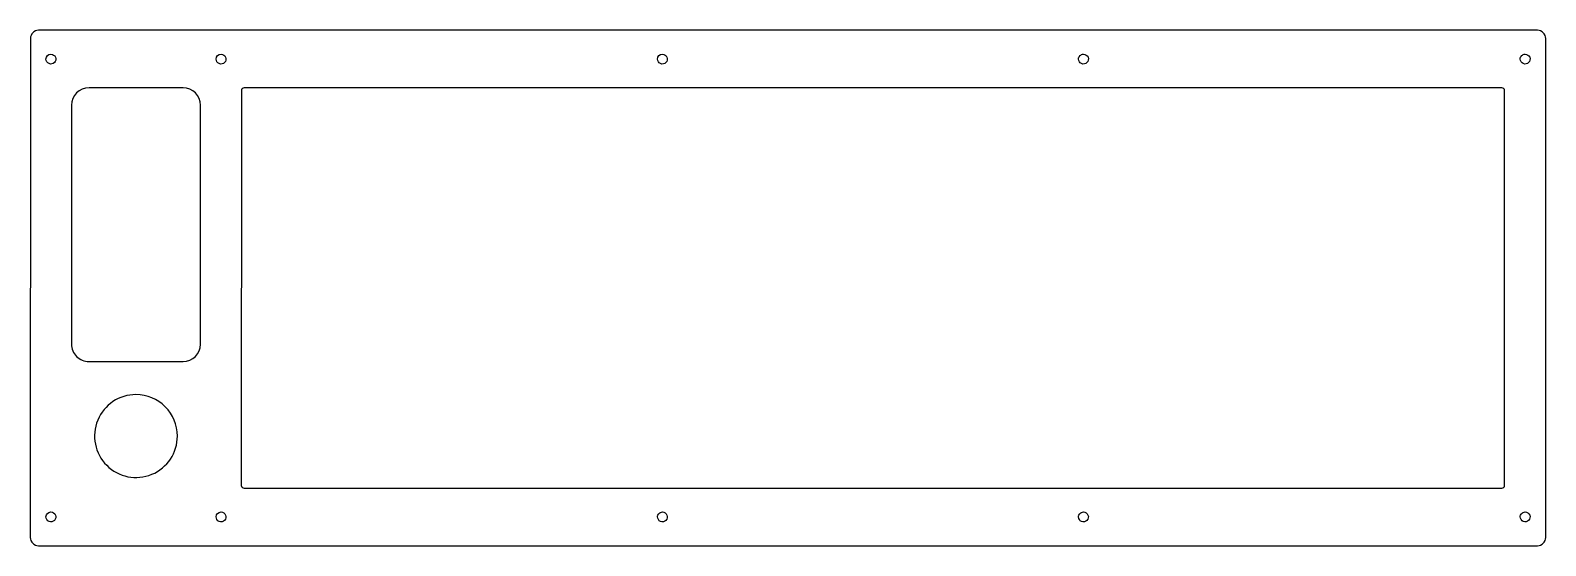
# Model space of a CAD drawing. Extents: x 2 to 295, y 195 to 295.
import ezdxf

# ---------------------------------------------------------------- set-up
doc = ezdxf.new("R2010")
doc.units = 0
doc.layers.add('Layer_1', color=7, linetype='CONTINUOUS')

msp = doc.modelspace()

# ---------------------------------------------------------------- linework, layer by layer
at = {"layer": 'Layer_1', "color": 3}
for p, q in [((2.25956, 293.162), (2.24956, 196.8487)), ((91.57937, 294.7495), (3.84722, 294.7495)), ((137.341, 294.7495), (91.57937, 294.7495)), ((194.27264, 294.7495), (137.341, 294.7495)), ((240.13211, 294.7495), (194.27264, 294.7495)), ((293.30085, 294.7495), (240.13211, 294.7495)), ((294.88835, 196.8487), (294.88835, 293.162)), ((6.22771, 290.1419), (6.22771, 290.1419)), ((39.084827, 290.142364), (39.084827, 290.142364)), ((124.3203, 290.1419), (124.3203, 290.1419)), ((205.62517, 290.1419), (205.62517, 290.1419)), ((290.9183, 290.1419), (290.9183, 290.1419)), ((31.737293, 283.633937), (13.584141, 283.633937)), ((43.00753, 283.1056), (42.99853, 206.9056)), ((82.05149, 283.6348), (43.53676, 283.6348)), ((82.58139, 283.6348), (82.05149, 283.6348)), ((184.74492, 283.6348), (82.58139, 283.6348)), ((185.27809, 283.6348), (184.74492, 283.6348)), ((246.48445, 283.6348), (185.27809, 283.6348)), ((247.01365, 283.6348), (246.48445, 283.6348)), ((286.42065, 283.6348), (247.01365, 283.6348)), ((286.94985, 206.9056), (286.94985, 283.1056)), ((10.208569, 280.290485), (10.203467, 234.151134)), ((13.578324, 230.807682), (13.578623, 230.807682)), ((13.578623, 230.807682), (31.737452, 230.807682)), ((22.659229, 224.429062), (22.659229, 224.429062)), ((43.52764, 206.3764), (43.52786, 206.3764)), ((43.52786, 206.3764), (81.52232, 206.3764)), ((81.52232, 206.3764), (82.05249, 206.3764)), ((82.05249, 206.3764), (184.21064, 206.3764)), ((184.21064, 206.3764), (184.74081, 206.3764)), ((184.74081, 206.3764), (245.95145, 206.3764)), ((245.95145, 206.3764), (246.49065, 206.3764)), ((246.49065, 206.3764), (286.42065, 206.3764)), ((6.22771, 201.7697), (6.22771, 201.7697)), ((39.084827, 201.770175), (39.084827, 201.770175)), ((124.32091, 201.7697), (124.32091, 201.7697)), ((205.62438, 201.7666), (205.62438, 201.7666)), ((290.9183, 201.7697), (290.9183, 201.7697)), ((3.8369, 195.2612), (3.83722, 195.2612)), ((3.83722, 195.2612), (88.40414, 195.2612)), ((88.40414, 195.2612), (134.16196, 195.2612)), ((134.16196, 195.2612), (191.09164, 195.2612)), ((191.09164, 195.2612), (236.99227, 195.2612)), ((236.99227, 195.2612), (293.30085, 195.2612))]:
    msp.add_line(p, q, dxfattribs=at)
for points in [[(3.84722, 294.7495), (2.970442, 294.7495), (2.259648, 294.038778), (2.25956, 293.162)], [(294.423382, 294.284532), (294.125668, 294.582246), (293.721881, 294.7495), (293.30085, 294.7495)], [(294.88835, 293.162), (294.88835, 293.583031), (294.721096, 293.986818), (294.423382, 294.284532)], [(5.27771, 289.1919), (5.27771, 289.716571), (5.703039, 290.1419), (6.22771, 290.1419)], [(6.22771, 290.1419), (6.611949, 290.1419), (6.958354, 289.91044), (7.105396, 289.555449)], [(38.134827, 289.192364), (38.134827, 289.717034), (38.560156, 290.142364), (39.084827, 290.142364)], [(39.084827, 290.142364), (39.469066, 290.142364), (39.815471, 289.910904), (39.962513, 289.555913)], [(123.3703, 289.1919), (123.3703, 289.716571), (123.795629, 290.1419), (124.3203, 290.1419)], [(124.3203, 290.1419), (124.704539, 290.1419), (125.050944, 289.91044), (125.197986, 289.555449)], [(204.67517, 289.1919), (204.67517, 289.443856), (204.775259, 289.685492), (204.953419, 289.863651)], [(204.953419, 289.863651), (205.131578, 290.041811), (205.373214, 290.1419), (205.62517, 290.1419)], [(205.62517, 290.1419), (206.009409, 290.1419), (206.355814, 289.91044), (206.502856, 289.555449)], [(289.9683, 289.1919), (289.9683, 289.443856), (290.068389, 289.685492), (290.246549, 289.863651)], [(290.246549, 289.863651), (290.424708, 290.041811), (290.666344, 290.1419), (290.9183, 290.1419)], [(290.9183, 290.1419), (291.302539, 290.1419), (291.648944, 289.91044), (291.795986, 289.555449)], [(5.864161, 288.314214), (5.50917, 288.461256), (5.27771, 288.807661), (5.27771, 289.1919)], [(6.899461, 288.520149), (6.627763, 288.24845), (6.219151, 288.167173), (5.864161, 288.314214)], [(7.105396, 289.555449), (7.252437, 289.200459), (7.17116, 288.791847), (6.899461, 288.520149)], [(38.721278, 288.314678), (38.366287, 288.46172), (38.134827, 288.808125), (38.134827, 289.192364)], [(39.756578, 288.520612), (39.48488, 288.248914), (39.076268, 288.167636), (38.721278, 288.314678)], [(39.962513, 289.555913), (40.109554, 289.200922), (40.028277, 288.79231), (39.756578, 288.520612)], [(123.956751, 288.314214), (123.60176, 288.461256), (123.3703, 288.807661), (123.3703, 289.1919)], [(124.992051, 288.520149), (124.720353, 288.24845), (124.311741, 288.167173), (123.956751, 288.314214)], [(125.197986, 289.555449), (125.345027, 289.200459), (125.26375, 288.791847), (124.992051, 288.520149)], [(205.261621, 288.314214), (204.90663, 288.461256), (204.67517, 288.807661), (204.67517, 289.1919)], [(206.296921, 288.520149), (206.025223, 288.24845), (205.616611, 288.167173), (205.261621, 288.314214)], [(206.502856, 289.555449), (206.649897, 289.200459), (206.56862, 288.791847), (206.296921, 288.520149)], [(290.554751, 288.314214), (290.19976, 288.461256), (289.9683, 288.807661), (289.9683, 289.1919)], [(291.590051, 288.520149), (291.318353, 288.24845), (290.909741, 288.167173), (290.554751, 288.314214)], [(291.795986, 289.555449), (291.943027, 289.200459), (291.86175, 288.791847), (291.590051, 288.520149)], [(13.584141, 283.633937), (11.719996, 283.633937), (10.208756, 282.137077), (10.208569, 280.290485)], [(35.113132, 280.290485), (35.112839, 282.137007), (33.601373, 283.633937), (31.737293, 283.633937)], [(43.53676, 283.6348), (43.244486, 283.634801), (43.007545, 283.397874), (43.00753, 283.1056)], [(286.794861, 283.479811), (286.695615, 283.579057), (286.561005, 283.634809), (286.42065, 283.6348)], [(286.94985, 283.1056), (286.949859, 283.245955), (286.894107, 283.380565), (286.794861, 283.479811)], [(35.112494, 234.151134), (35.112035, 249.530939), (35.115684, 264.91068), (35.113132, 280.290485)], [(10.203467, 234.151134), (10.203366, 233.264429), (10.558885, 232.414008), (11.191805, 231.786978)], [(31.737452, 230.807682), (33.601533, 230.807682), (35.112552, 232.304612), (35.112494, 234.151134)], [(11.191805, 231.786978), (11.824725, 231.159948), (12.68319, 230.807681), (13.578324, 230.807682)], [(22.659229, 224.429062), (19.423531, 224.429062), (16.506441, 222.479925), (15.268193, 219.490529)], [(28.316083, 222.085916), (26.815792, 223.586207), (24.780961, 224.429062), (22.659229, 224.429062)], [(15.268193, 219.490529), (14.029945, 216.501134), (14.714391, 213.060192), (17.002375, 210.772208)], [(30.659229, 216.429062), (30.659229, 218.550794), (29.816374, 220.585625), (28.316083, 222.085916)], [(25.720696, 209.038026), (28.710092, 210.276274), (30.659229, 213.193364), (30.659229, 216.429062)], [(17.002375, 210.772208), (19.290359, 208.484224), (22.731301, 207.799778), (25.720696, 209.038026)], [(42.99853, 206.9056), (42.998505, 206.765255), (43.054239, 206.63065), (43.15347, 206.531403)], [(43.15347, 206.531403), (43.2527, 206.432156), (43.387295, 206.376399), (43.52764, 206.3764)], [(286.42065, 206.3764), (286.561005, 206.376391), (286.695615, 206.432143), (286.794861, 206.531389)], [(286.794861, 206.531389), (286.894107, 206.630635), (286.949859, 206.765245), (286.94985, 206.9056)], [(5.27771, 200.8197), (5.27771, 201.344371), (5.703039, 201.7697), (6.22771, 201.7697)], [(5.864161, 199.942014), (5.50917, 200.089056), (5.27771, 200.435461), (5.27771, 200.8197)], [(6.899461, 200.147949), (6.627763, 199.87625), (6.219151, 199.794973), (5.864161, 199.942014)], [(6.22771, 201.7697), (6.611949, 201.7697), (6.958354, 201.53824), (7.105396, 201.183249)], [(7.105396, 201.183249), (7.252437, 200.828259), (7.17116, 200.419647), (6.899461, 200.147949)], [(38.134827, 200.820175), (38.134827, 201.344846), (38.560156, 201.770175), (39.084827, 201.770175)], [(38.721278, 199.942489), (38.366287, 200.089531), (38.134827, 200.435936), (38.134827, 200.820175)], [(39.756578, 200.148424), (39.48488, 199.876725), (39.076268, 199.795448), (38.721278, 199.942489)], [(39.084827, 201.770175), (39.469066, 201.770175), (39.815471, 201.538715), (39.962513, 201.183724)], [(39.962513, 201.183724), (40.109554, 200.828734), (40.028277, 200.420122), (39.756578, 200.148424)], [(123.37091, 200.8197), (123.37091, 201.071656), (123.470999, 201.313292), (123.649159, 201.491451)], [(123.957361, 199.942014), (123.60237, 200.089056), (123.37091, 200.435461), (123.37091, 200.8197)], [(123.649159, 201.491451), (123.827318, 201.669611), (124.068954, 201.7697), (124.32091, 201.7697)], [(124.992661, 200.147949), (124.720963, 199.87625), (124.312351, 199.794973), (123.957361, 199.942014)], [(124.32091, 201.7697), (124.705149, 201.7697), (125.051554, 201.53824), (125.198596, 201.183249)], [(125.198596, 201.183249), (125.345637, 200.828259), (125.26436, 200.419647), (124.992661, 200.147949)], [(204.67438, 200.8166), (204.67438, 201.068556), (204.774469, 201.310192), (204.952629, 201.488351)], [(205.260831, 199.938914), (204.90584, 200.085956), (204.67438, 200.432361), (204.67438, 200.8166)], [(204.952629, 201.488351), (205.130788, 201.666511), (205.372424, 201.7666), (205.62438, 201.7666)], [(206.296131, 200.144849), (206.024433, 199.87315), (205.615821, 199.791873), (205.260831, 199.938914)], [(205.62438, 201.7666), (206.008619, 201.7666), (206.355024, 201.53514), (206.502066, 201.180149)], [(206.502066, 201.180149), (206.649107, 200.825159), (206.56783, 200.416547), (206.296131, 200.144849)], [(289.9683, 200.8197), (289.9683, 201.071656), (290.068389, 201.313292), (290.246549, 201.491451)], [(290.554751, 199.942014), (290.19976, 200.089056), (289.9683, 200.435461), (289.9683, 200.8197)], [(290.246549, 201.491451), (290.424708, 201.669611), (290.666344, 201.7697), (290.9183, 201.7697)], [(291.590051, 200.147949), (291.318353, 199.87625), (290.909741, 199.794973), (290.554751, 199.942014)], [(290.9183, 201.7697), (291.302539, 201.7697), (291.648944, 201.53824), (291.795986, 201.183249)], [(291.795986, 201.183249), (291.943027, 200.828259), (291.86175, 200.419647), (291.590051, 200.147949)], [(2.24956, 196.8487), (2.249518, 196.427684), (2.416736, 196.023896), (2.714425, 195.726178)], [(294.423382, 195.726168), (294.721096, 196.023882), (294.88835, 196.427669), (294.88835, 196.8487)], [(2.714425, 195.726178), (3.012113, 195.428459), (3.415884, 195.2612), (3.8369, 195.2612)], [(293.30085, 195.2612), (293.721881, 195.2612), (294.125668, 195.428454), (294.423382, 195.726168)]]:
    msp.add_open_spline(points, degree=3, dxfattribs=at)

doc.saveas('drawing.dxf')
